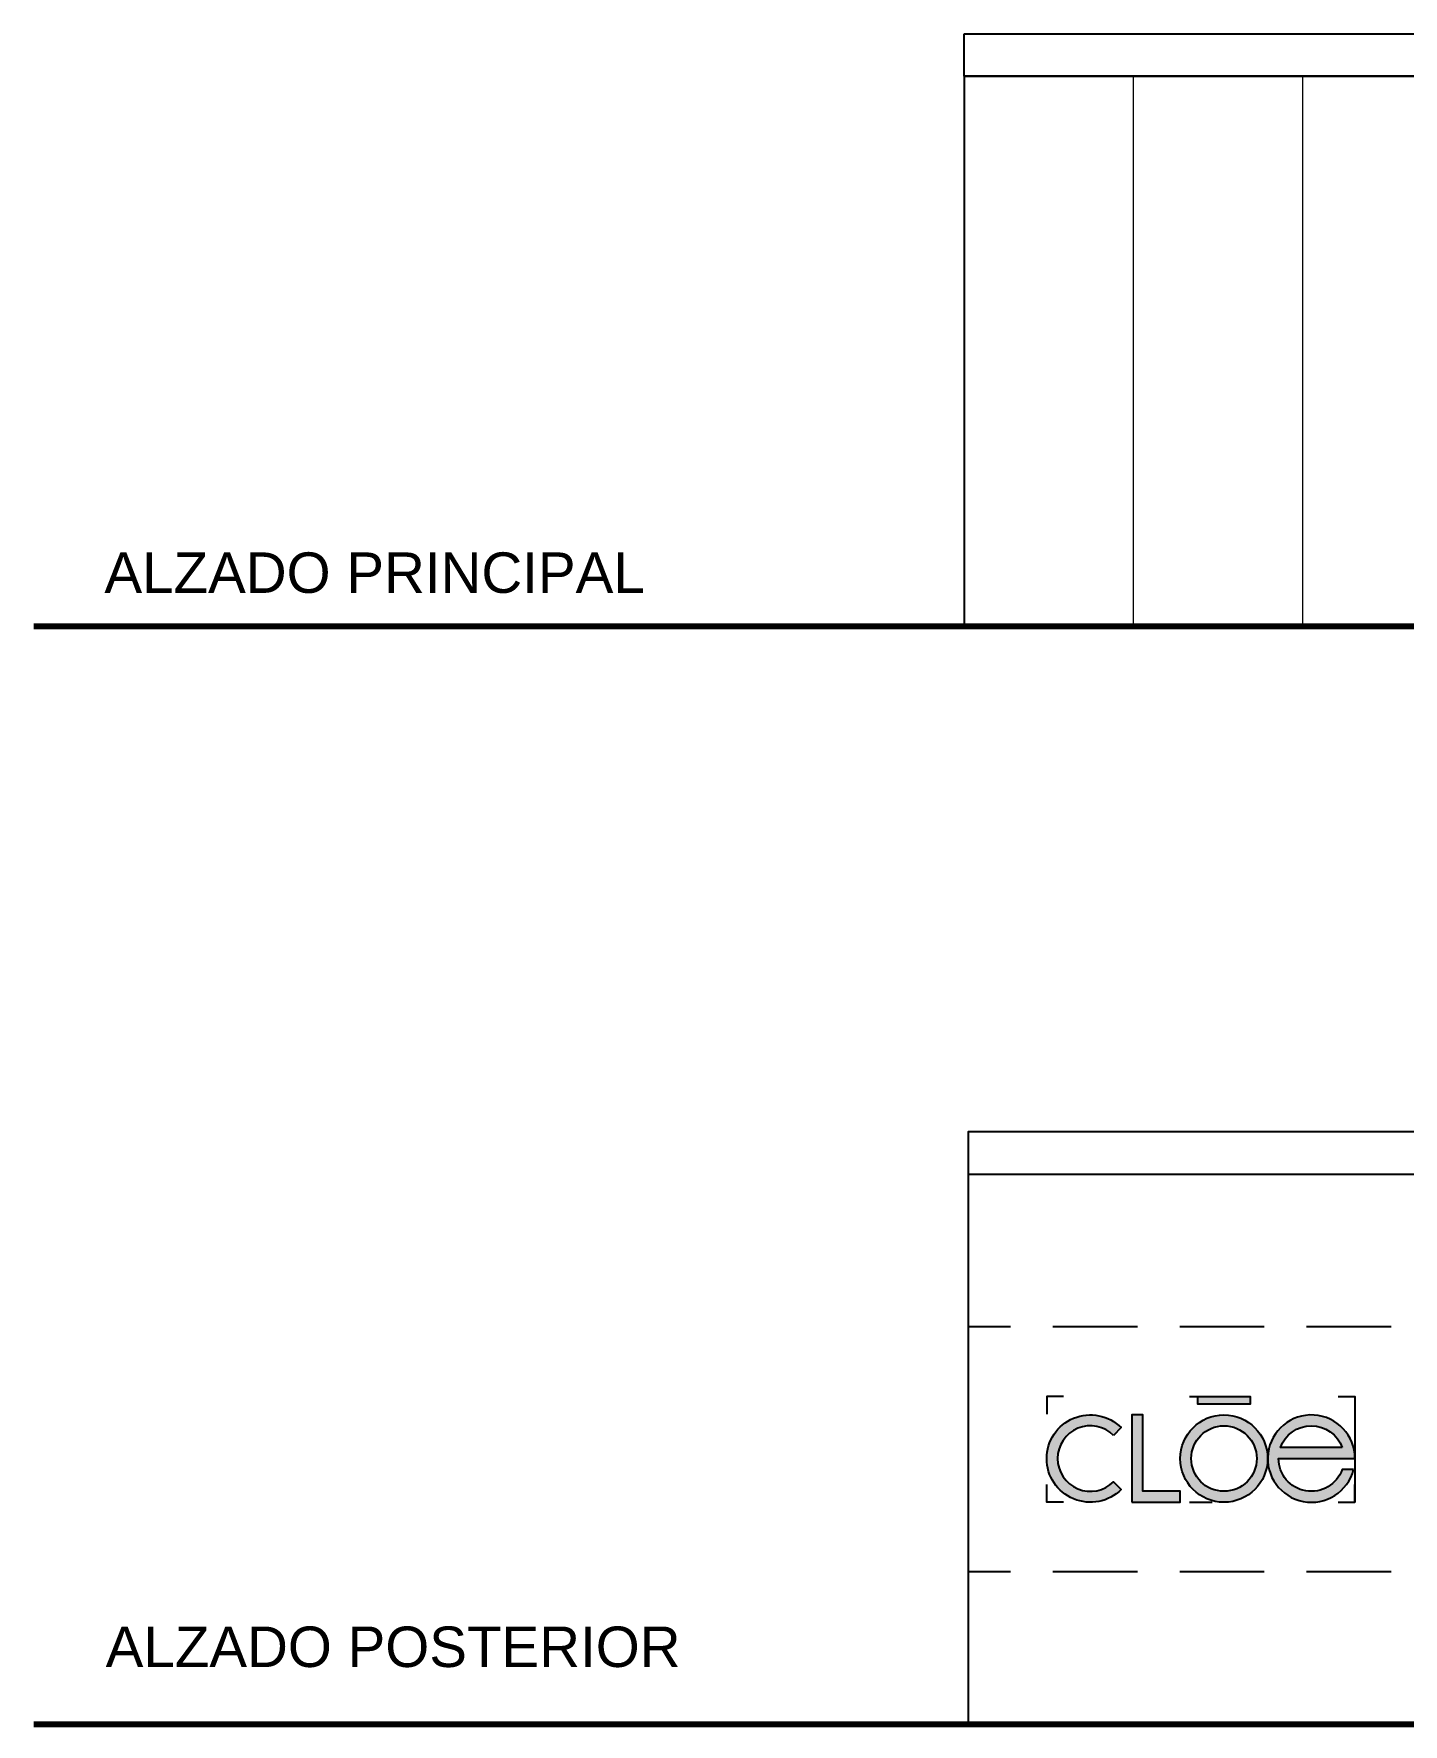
# Model space of a CAD drawing. Header units: metres. Extents: x 2876.2 to 2912.6, y 1279.6 to 1291.5.
# Drawn here: x 2894.74 to 2902.84, y 1281.53 to 1291.52 of the extents above; entities that cross this region are included whole.
import ezdxf
from ezdxf.enums import TextEntityAlignment as Align

# ---------------------------------------------------------------- set-up
doc = ezdxf.new("R2010")
doc.units = ezdxf.units.M
doc.linetypes.add('DASHED', pattern=[0.75, 0.5, -0.25])
doc.layers.add('CRISTALES', color=142, linetype='Continuous', lineweight=5)
doc.layers.add('Fach 1', color=180, linetype='Continuous')
doc.layers.add('Hatch Muro', color=253, linetype='Continuous')
doc.styles.add('SWIS', font='swissel.ttf')

# ---------------------------------------------------------------- blocks, each defined once
blk = doc.blocks.new('ESPACIO')
at = {"color": 1}
for points in [[(-0.6009, 0.2316), (-0.675, 0.2316), (-0.675, 0.1539)], [(-0.05, 0.2316), (0.05, 0.2316)], [(0.6009, 0.2316), (0.675, 0.2316), (0.675, 0.1539)], [(-0.6009, -0.2316), (-0.675, -0.2316), (-0.675, -0.1539)], [(0.6009, -0.2316), (0.675, -0.2316), (0.675, -0.1539)], [(-0.05, -0.2316), (0.05, -0.2316)]]:
    blk.add_lwpolyline(points, dxfattribs=at)
blk = doc.blocks.new('A$C130E62D1')
at = {"layer": 'Hatch Muro', "true_color": 0xffffff}
h = blk.add_hatch(color=7, dxfattribs=at)
h.dxf.hatch_style = 1
h.paths.add_polyline_path([(0.2677, 0.2677), (0.2987, 0.2987, 2.414214), (0.2987, 0.0512), (0.2677, 0.0822, -2.414214)])
h.paths.add_polyline_path([(0.3849, 0.3499), (0.3411, 0.3499), (0.3411, 0), (0.5351, 0), (0.5351, 0.0437), (0.3849, 0.0437)])
h.paths.add_polyline_path([(0.8151, 0.3928), (0.8151, 0.4236), (0.6051, 0.4236), (0.6051, 0.3928)])
h.paths.add_polyline_path([(0.5351, 0.1749, 1), (0.885, 0.1749, 1)])
h.paths.add_polyline_path([(0.8413, 0.1749, -1), (0.5789, 0.1749, -1)], flags=16)
h.paths.add_polyline_path([(1.2294, 0.1312), (1.1837, 0.1312, -0.843039), (0.9288, 0.1749), (1.2349, 0.1749, 15.809221)])
h.paths.add_polyline_path([(1.1837, 0.2187), (0.9363, 0.2187, -0.707107)], flags=16)
blk.add_lwpolyline([(0.6051, 0.4236), (0.8151, 0.4236), (0.8151, 0.3928), (0.6051, 0.3928)], close=True)
at = {"flags": 128}
for points in [[(0.2677, 0.2677, 2.414214), (0.2677, 0.0822), (0.2987, 0.0512, -2.414214), (0.2987, 0.2987)], [(1.2294, 0.1312), (1.1837, 0.1312, -0.843039), (0.9288, 0.1749), (1.2349, 0.1749, 15.809221)], [(1.1837, 0.2187), (0.9363, 0.2187, -0.707107)]]:
    blk.add_lwpolyline(points, format="xyb", close=True, dxfattribs=at)
blk.add_lwpolyline([(0.3411, 0), (0.5351, 0), (0.5351, 0.0437), (0.3849, 0.0437), (0.3849, 0.3499), (0.3411, 0.3499)], close=True, dxfattribs=at)
for radius in [0.1749, 0.1312]:
    blk.add_circle((0.7101, 0.1749), radius)
at = {"color": 1, "xscale": 0.9147599999999999, "yscale": 0.9147599999999999, "zscale": 0.9147599999999999}
blk.add_blockref('ESPACIO', (0.6175, 0.2118), dxfattribs=at)

msp = doc.modelspace()

# ---------------------------------------------------------------- linework, layer by layer
at = {"lineweight": 80}
for p, q in [((2894.7448, 1288.019), (2912.6428, 1288.019)), ((2894.7448, 1281.5324), (2912.6428, 1281.5324))]:
    msp.add_line(p, q, dxfattribs=at)
at = {"color": 9, "linetype": 'DASHED', "true_color": 0xc7c8ca}
for p, q in [((2910.2668, 1283.8799, 0), (2900.2669, 1283.8799, 0)), ((2910.2668, 1282.4324), (2900.2669, 1282.4324))]:
    msp.add_line(p, q, dxfattribs=at)
msp.add_line((2902.5528, 1283.4687, 0), (2902.5528, 1282.8437, 0))
at = {"layer": 'CRISTALES'}
for p, q in [((2901.2423, 1291.269, -0.0001), (2901.2423, 1288.019)), ((2902.2423, 1291.269, -0.0001), (2902.2423, 1288.019))]:
    msp.add_line(p, q, dxfattribs=at)
at = {"layer": 'Fach 1'}
for p, q in [((2900.2423, 1291.519, -0.0001), (2910.2422, 1291.519, -0.0001)), ((2900.2423, 1291.269, -0.0001), (2900.2423, 1291.519, -0.0001)), ((2900.2423, 1291.269, -0.0001), (2910.2422, 1291.269, -0.0001)), ((2900.2669, 1284.7824, -0.0001), (2910.2668, 1284.7824, -0.0001))]:
    msp.add_line(p, q, dxfattribs=at)
at = {"layer": 'Fach 1', "elevation": -0.0001}
for points in [[(2900.2423, 1288.019), (2910.2422, 1288.019), (2910.2422, 1291.269), (2900.2423, 1291.269), (2900.2423, 1288.019)], [(2900.2669, 1281.5324), (2910.2668, 1281.5324), (2910.2668, 1285.0324), (2900.2669, 1285.0324), (2900.2669, 1281.5324)]]:
    msp.add_lwpolyline(points, dxfattribs=at)

# ---------------------------------------------------------------- block references
at = {"xscale": 1.475305111085956, "yscale": 1.475305111085956, "zscale": 1.475305111085956}
msp.add_blockref('A$C130E62D1', (2900.7309, 1282.8437, 0), dxfattribs=at)

# ---------------------------------------------------------------- texts
at = {"color": 18, "true_color": 0x000000, "style": 'SWIS'}
for s, p in [('ALZADO PRINCIPAL                  ', (2897.5943, 1288.216)), ('ALZADO POSTERIOR                 ', (2897.6573, 1281.8702))]:
    msp.add_text(s, height=0.2392, dxfattribs=at).set_placement(p, align=Align.CENTER)

doc.saveas('drawing.dxf')
